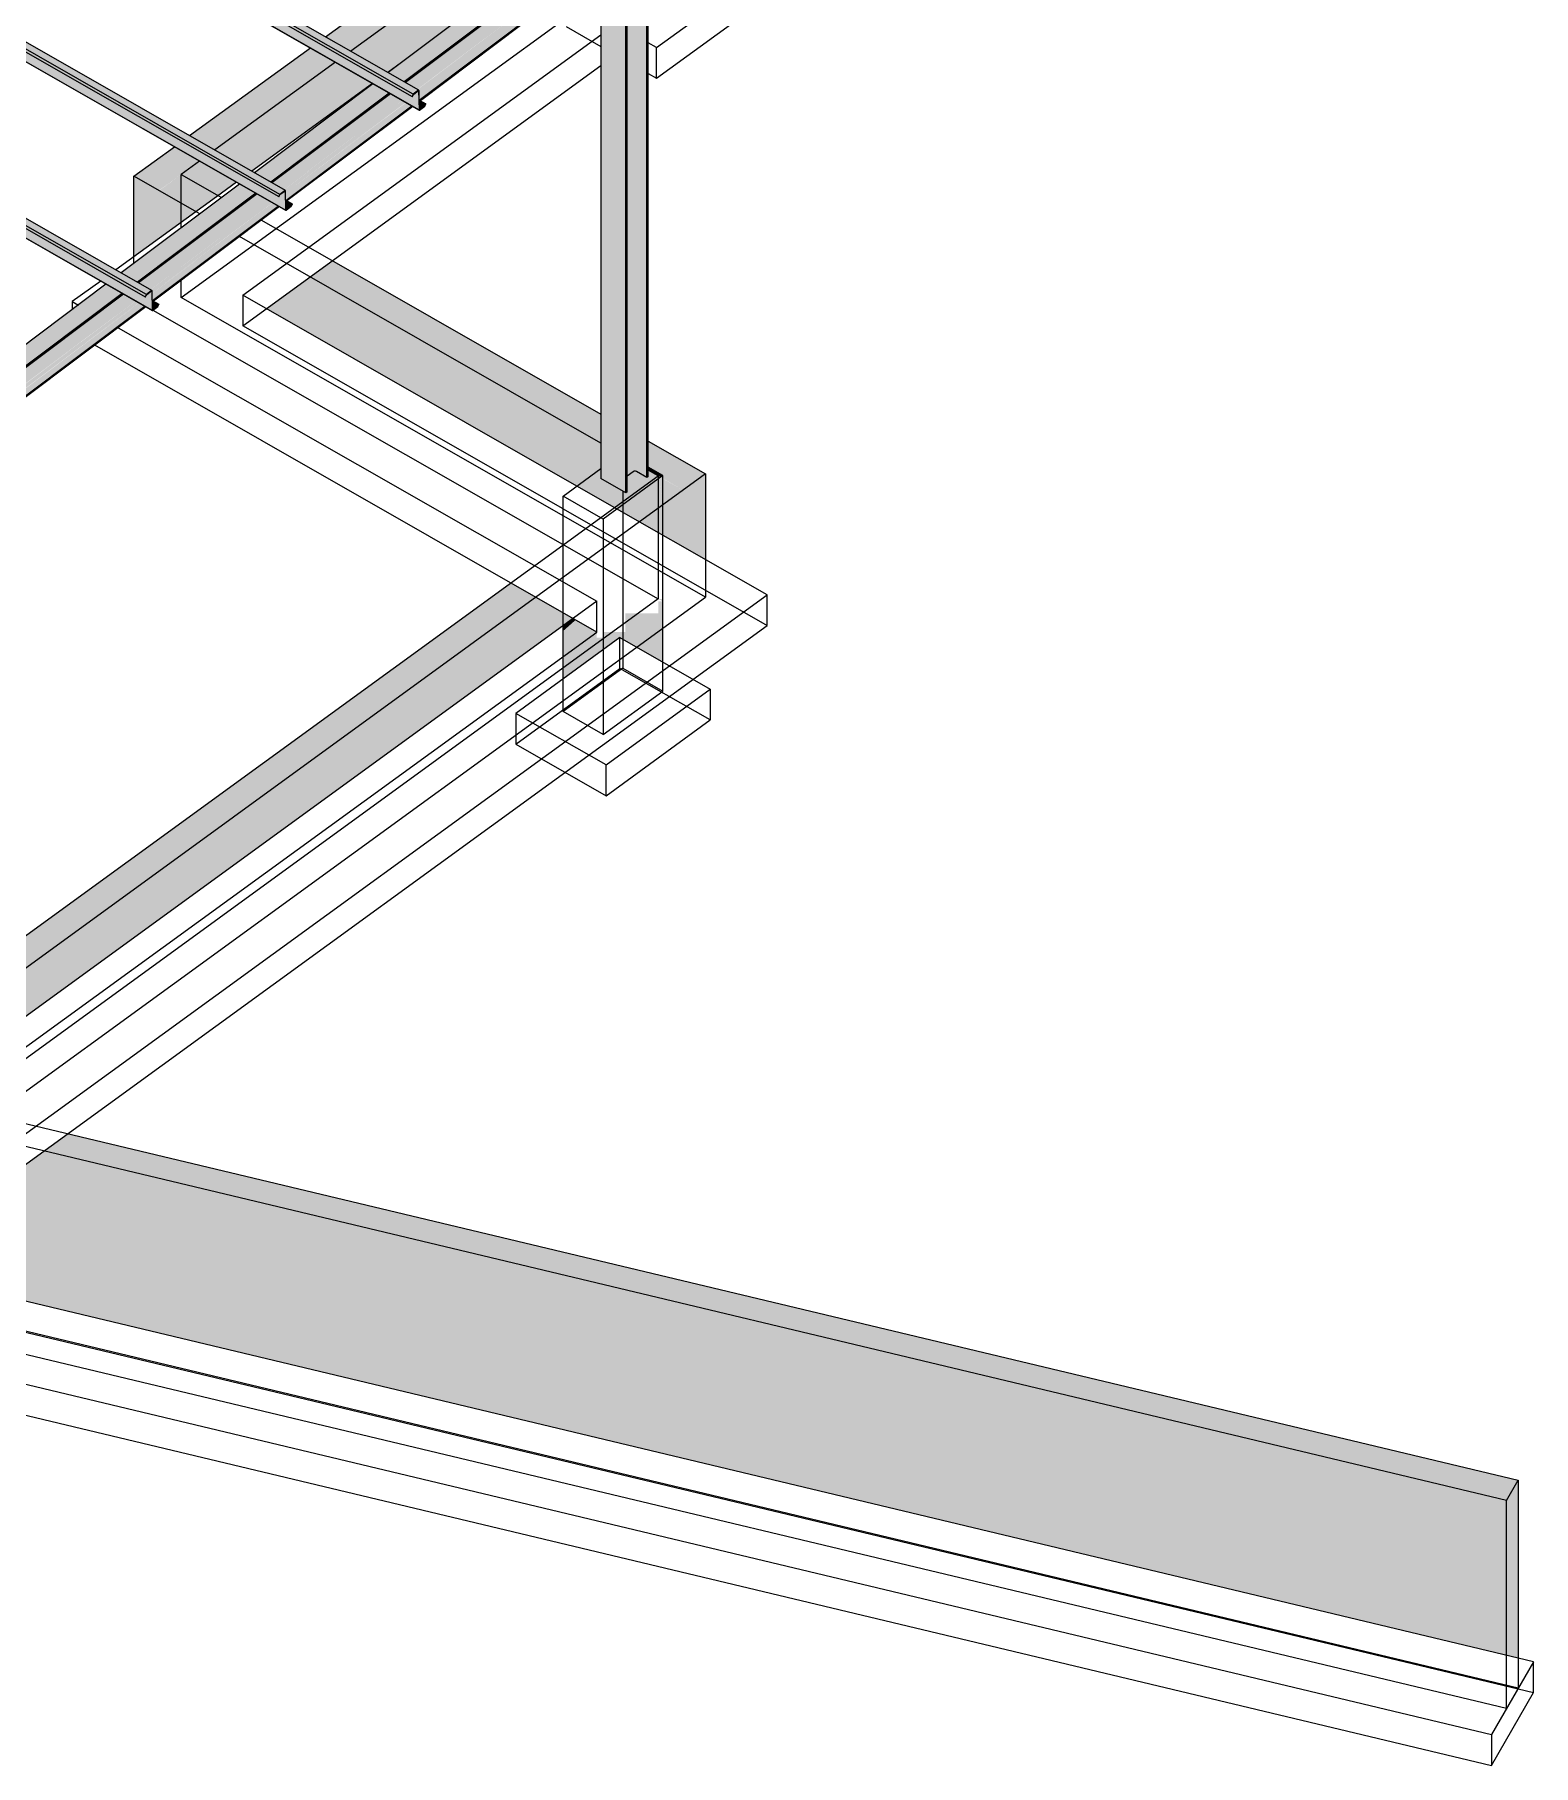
# Model space of a CAD drawing. Header units: inches. Extents: x -6642 to -982, y -7245 to 4230.
# Drawn here: x -4872 to -4425, y -7245 to -6729 of the extents above; entities that cross this region are included whole.
import ezdxf

# ---------------------------------------------------------------- set-up
doc = ezdxf.new("R2010")
doc.units = ezdxf.units.IN
doc.header["$MEASUREMENT"] = 0
for name, color, linetype, lineweight in [('S-BEAM', 12, 'Continuous', 9), ('S-COLS', 52, 'Continuous', 9), ('S-FNDN', 32, 'Continuous', 9)]:
    doc.layers.add(name, color=color, linetype=linetype, lineweight=lineweight)

# ---------------------------------------------------------------- blocks, each defined once
blk = doc.blocks.new('Z-Girder - Z-Girder-V4-STRUCTURAL SCHEMATIC  - 3D - 1')
at = {"layer": 'S-BEAM'}
for points in [[(-4838.98, -6807.14), (-4838.67, -6806.47), (-6320.04, -5959.9), (-6320.35, -5960.57), (-4839.15, -6807.04)], [(-4838.67, -6806.47), (-4837.1, -6805.29), (-6318.52, -5958.76), (-6320.04, -5959.9), (-4842.76, -6804.13)], [(-4836.94, -6811.16), (-4837.12, -6805.39), (-4838.67, -6806.6), (-4838.98, -6807.14), (-6318.36, -5961.71), (-6318.31, -5964.59), (-4838.15, -6810.46)], [(-4837.1, -6805.29), (-4837.1, -6805.22), (-4838.67, -6804.39)], [(-4836.9, -6811.22), (-4837.05, -6811.09), (-4836.94, -6811.2)], [(-4835.27, -6809.96), (-4834.98, -6809.33), (-4836.92, -6808.23), (-4836.81, -6809.08), (-4836.54, -6809.23)], [(-4836.81, -6811.11), (-4835.27, -6809.96), (-4836.9, -6809.03), (-4836.85, -6811.09)]]:
    blk.add_hatch(color=256, dxfattribs=at).paths.add_polyline_path(points, flags=0)
h = blk.add_hatch(color=256, dxfattribs=at)
h.paths.add_polyline_path([(-4836.82, -6811.2), (-4835.21, -6809.96), (-4835.27, -6809.96), (-4836.81, -6811.12)], flags=0)
h.paths.add_polyline_path([(-4836.94, -6811.16), (-4836.86, -6811.08), (-4836.94, -6811.12)], flags=0)
h.paths.add_polyline_path([(-4838.92, -6807.15), (-4838.55, -6806.47), (-4838.77, -6806.7), (-4838.98, -6807.14)], flags=0)
for p, q in [((-6320.35, -5960.57), (-4838.98, -6807.14)), ((-4838.67, -6806.47), (-6320.04, -5959.9)), ((-4837, -6805.27), (-6318.56, -5958.59)), ((-6318.47, -5964.54), (-4836.9, -6811.22)), ((-6318.31, -5964.59), (-4836.94, -6811.16)), ((-4838.67, -6806.47), (-4838.98, -6807.14)), ((-4838.98, -6807.14), (-4838.92, -6807.15)), ((-4838.92, -6807.15), (-4838.63, -6806.53)), ((-4837.1, -6805.29), (-4838.67, -6806.47)), ((-4838.63, -6806.53), (-4837.09, -6805.37)), ((-4837.04, -6805.39), (-4836.94, -6811.16)), ((-4836.86, -6811.09), (-4836.97, -6805.34)), ((-4836.94, -6811.14), (-4836.82, -6811.2)), ((-4836.92, -6808.2), (-4834.93, -6809.34)), ((-4836.92, -6808.23), (-4834.98, -6809.33)), ((-4836.9, -6809.03), (-4835.27, -6809.96)), ((-4836.82, -6811.2), (-4835.24, -6810.02)), ((-4835.27, -6809.96), (-4836.81, -6811.11)), ((-4834.98, -6809.33), (-4835.27, -6809.96)), ((-4835.24, -6810.02), (-4834.93, -6809.34)), ((-4834.93, -6809.34), (-4834.98, -6809.33))]:
    blk.add_line(p, q, dxfattribs=at)
for points in [[(-4836.97, -6805.34, 0), (-4837.01, -6805.27, 0), (-4837.1, -6805.29, 0)], [(-4837.09, -6805.37, 0), (-4837.06, -6805.36, 0), (-4837.05, -6805.36, 0)], [(-4836.94, -6811.16, 0), (-4836.9, -6811.22, 0), (-4836.82, -6811.2, 0)], [(-4836.81, -6811.11, 0), (-4836.85, -6811.12, 0), (-4836.86, -6811.09, 0)]]:
    blk.add_polyline3d(points, dxfattribs=at)
blk = doc.blocks.new('Z-Girder - Z-Girder-V3-STRUCTURAL SCHEMATIC  - 3D - 1')
at = {"layer": 'S-BEAM'}
for points in [[(-4878.78, -6837.02), (-4878.47, -6836.35), (-6359.84, -5989.78), (-6360.15, -5990.45), (-4878.95, -6836.92)], [(-4878.47, -6836.35), (-4876.9, -6835.17), (-6358.32, -5988.64), (-6359.84, -5989.78), (-4878.96, -6836.07)], [(-4876.74, -6841.04), (-4876.92, -6835.27), (-4878.47, -6836.48), (-4878.78, -6837.02), (-6358.16, -5991.59), (-6358.11, -5994.47), (-4876.9, -6840.95)], [(-4876.9, -6835.17), (-4876.9, -6835.09), (-4878.47, -6834.27)], [(-4875.07, -6839.84), (-4874.78, -6839.21), (-4876.72, -6838.11), (-4876.61, -6838.96), (-4876.34, -6839.11)], [(-4876.61, -6840.99), (-4875.07, -6839.84), (-4876.7, -6838.91), (-4876.65, -6840.97)], [(-4876.7, -6841.1), (-4876.85, -6840.97), (-4876.74, -6841.08)]]:
    blk.add_hatch(color=256, dxfattribs=at).paths.add_polyline_path(points, flags=0)
h = blk.add_hatch(color=256, dxfattribs=at)
h.paths.add_polyline_path([(-4876.62, -6841.08), (-4875.01, -6839.84), (-4875.07, -6839.84), (-4876.61, -6841)], flags=0)
h.paths.add_polyline_path([(-4876.74, -6841.04), (-4876.66, -6840.96), (-4876.74, -6841)], flags=0)
h.paths.add_polyline_path([(-4878.72, -6837.03), (-4878.35, -6836.35), (-4878.53, -6836.49), (-4878.78, -6837.02)], flags=0)
for p, q in [((-6360.15, -5990.45), (-4878.78, -6837.02)), ((-4878.47, -6836.35), (-6359.84, -5989.78)), ((-4876.8, -6835.15), (-6358.36, -5988.47)), ((-6358.27, -5994.42), (-4876.7, -6841.1)), ((-6358.11, -5994.47), (-4876.74, -6841.04)), ((-4878.47, -6836.35), (-4878.78, -6837.02)), ((-4878.78, -6837.02), (-4878.72, -6837.03)), ((-4878.72, -6837.03), (-4878.43, -6836.41)), ((-4876.9, -6835.17), (-4878.47, -6836.35)), ((-4878.43, -6836.41), (-4876.89, -6835.25)), ((-4876.84, -6835.27), (-4876.74, -6841.04)), ((-4876.66, -6840.97), (-4876.77, -6835.22)), ((-4876.72, -6838.08), (-4874.73, -6839.22)), ((-4876.72, -6838.11), (-4874.78, -6839.21)), ((-4876.7, -6838.91), (-4875.07, -6839.84)), ((-4876.74, -6841.02), (-4876.62, -6841.08)), ((-4876.62, -6841.08), (-4875.04, -6839.89)), ((-4875.07, -6839.84), (-4876.61, -6840.99)), ((-4874.78, -6839.21), (-4875.07, -6839.84)), ((-4875.04, -6839.89), (-4874.73, -6839.22)), ((-4874.73, -6839.22), (-4874.78, -6839.21))]:
    blk.add_line(p, q, dxfattribs=at)
for points in [[(-4876.77, -6835.22, 0), (-4876.81, -6835.15, 0), (-4876.9, -6835.17, 0)], [(-4876.89, -6835.25, 0), (-4876.86, -6835.24, 0), (-4876.85, -6835.24, 0)], [(-4876.74, -6841.04, 0), (-4876.7, -6841.1, 0), (-4876.62, -6841.08, 0)], [(-4876.61, -6840.99, 0), (-4876.65, -6841, 0), (-4876.66, -6840.97, 0)]]:
    blk.add_polyline3d(points, dxfattribs=at)
blk = doc.blocks.new('Z-Girder - Z-Girder-V5-STRUCTURAL SCHEMATIC  - 3D - 1')
at = {"layer": 'S-BEAM'}
for points in [[(-4759.06, -6746.71), (-4757.49, -6745.53), (-6238.93, -5899.01), (-6240.44, -5900.14), (-4769.28, -6740.87)], [(-4759.38, -6747.38), (-4759.06, -6746.71), (-6240.44, -5900.14), (-6240.75, -5900.82), (-4760.56, -6746.71)], [(-4757.33, -6751.4), (-4757.52, -6745.63), (-4759.06, -6746.84), (-4759.38, -6747.38), (-6238.76, -5901.95), (-6238.71, -5904.83), (-4757.74, -6751.17)], [(-4757.49, -6745.53), (-4757.49, -6745.46), (-4759.06, -6744.63)], [(-4757.3, -6751.46), (-4757.45, -6751.33), (-4757.33, -6751.44)], [(-4755.67, -6750.2), (-4755.38, -6749.57), (-4757.31, -6748.47), (-4757.21, -6749.32), (-4756.13, -6749.94)], [(-4757.21, -6751.36), (-4755.67, -6750.2), (-4757.3, -6749.27), (-4757.25, -6751.33)]]:
    blk.add_hatch(color=256, dxfattribs=at).paths.add_polyline_path(points, flags=0)
h = blk.add_hatch(color=256, dxfattribs=at)
h.paths.add_polyline_path([(-4757.22, -6751.45), (-4755.61, -6750.2), (-4755.67, -6750.2), (-4757.21, -6751.36)], flags=0)
h.paths.add_polyline_path([(-4757.33, -6751.4), (-4757.26, -6751.33), (-4757.34, -6751.36)], flags=0)
h.paths.add_polyline_path([(-4759.32, -6747.4), (-4758.95, -6746.71), (-4759.09, -6746.77), (-4759.38, -6747.38)], flags=0)
for p, q in [((-4757.4, -6745.51), (-6238.93, -5898.85)), ((-6240.75, -5900.82), (-4759.38, -6747.38)), ((-4759.06, -6746.71), (-6240.44, -5900.14)), ((-6238.93, -5904.74), (-4757.3, -6751.46)), ((-6238.71, -5904.83), (-4757.33, -6751.4)), ((-4757.49, -6745.53), (-4759.06, -6746.71)), ((-4759.03, -6746.77), (-4757.49, -6745.61)), ((-4757.44, -6745.63), (-4757.33, -6751.4)), ((-4757.26, -6751.33), (-4757.37, -6745.58)), ((-4759.06, -6746.71), (-4759.38, -6747.38)), ((-4759.38, -6747.38), (-4759.32, -6747.4)), ((-4759.32, -6747.4), (-4759.03, -6746.77)), ((-4757.33, -6751.38), (-4757.22, -6751.45)), ((-4757.32, -6748.45), (-4755.33, -6749.58)), ((-4757.31, -6748.47), (-4755.38, -6749.57)), ((-4757.3, -6749.27), (-4755.67, -6750.2)), ((-4757.22, -6751.45), (-4755.64, -6750.26)), ((-4755.67, -6750.2), (-4757.21, -6751.36)), ((-4755.38, -6749.57), (-4755.67, -6750.2)), ((-4755.64, -6750.26), (-4755.33, -6749.58)), ((-4755.33, -6749.58), (-4755.38, -6749.57))]:
    blk.add_line(p, q, dxfattribs=at)
for points in [[(-4757.37, -6745.58, 0), (-4757.41, -6745.51, 0), (-4757.49, -6745.53, 0)], [(-4757.49, -6745.61, 0), (-4757.46, -6745.6, 0), (-4757.45, -6745.61, 0)], [(-4757.33, -6751.4, 0), (-4757.3, -6751.46, 0), (-4757.22, -6751.45, 0)], [(-4757.21, -6751.36, 0), (-4757.25, -6751.36, 0), (-4757.26, -6751.33, 0)]]:
    blk.add_polyline3d(points, dxfattribs=at)
blk = doc.blocks.new('W-Wide Flange - GIRDER - T_B_D_ - 2-1597227-STRUCTURAL SCHEMATIC  - 3D - 1')
at = {"layer": 'S-BEAM'}
h = blk.add_hatch(color=256, dxfattribs=at)
h.paths.add_polyline_path([(-4930.68, -6869.85), (-4925.4, -6865.89), (-4930.26, -6863.11), (-4935.54, -6867.08), (-4930.92, -6869.72)], flags=0)
h.paths.add_polyline_path([(-4920.95, -6862.54), (-4885.6, -6836.01), (-4890.46, -6833.24), (-4925.8, -6859.77), (-4922.26, -6861.79)], flags=0)
h.paths.add_polyline_path([(-4881.15, -6832.66), (-4845.8, -6806.13), (-4850.66, -6803.36), (-4886, -6829.89), (-4882.46, -6831.91)], flags=0)
h.paths.add_polyline_path([(-4841.35, -6802.79), (-4806.02, -6776.24), (-4810.86, -6773.48), (-4846.2, -6800.01), (-4842.76, -6801.98)], flags=0)
h.paths.add_polyline_path([(-4801.55, -6772.91), (-4766.2, -6746.37), (-4771.06, -6743.6), (-4806.4, -6770.13), (-4802.86, -6772.16)], flags=0)
h.paths.add_polyline_path([(-4761.75, -6743.03), (-4726.4, -6716.49), (-4731.26, -6713.72), (-4766.6, -6740.25), (-4763.06, -6742.28)], flags=0)
h.paths.add_polyline_path([(-4721.95, -6713.15), (-4688.56, -6688.08), (-4693.41, -6685.31), (-4726.8, -6710.37), (-4723.26, -6712.4)], flags=0)
h = blk.add_hatch(color=256, dxfattribs=at)
h.paths.add_polyline_path([(-4930.39, -6870.07), (-4925.07, -6866.08), (-4925.4, -6865.89), (-4930.68, -6869.85), (-4930.6, -6869.95)], flags=0)
h.paths.add_polyline_path([(-4920.61, -6862.73), (-4885.27, -6836.2), (-4885.6, -6836.01), (-4920.95, -6862.54)], flags=0)
h.paths.add_polyline_path([(-4880.81, -6832.85), (-4845.47, -6806.32), (-4845.8, -6806.13), (-4881.15, -6832.66)], flags=0)
h.paths.add_polyline_path([(-4841.01, -6802.98), (-4805.67, -6776.44), (-4806.02, -6776.27), (-4841.35, -6802.79)], flags=0)
h.paths.add_polyline_path([(-4801.21, -6773.1), (-4765.87, -6746.56), (-4766.2, -6746.37), (-4801.55, -6772.91)], flags=0)
h.paths.add_polyline_path([(-4761.41, -6743.22), (-4726.07, -6716.68), (-4726.4, -6716.49), (-4761.75, -6743.03)], flags=0)
h.paths.add_polyline_path([(-4721.61, -6713.34), (-4696.95, -6694.82), (-4696.95, -6694.38), (-4721.95, -6713.15)], flags=0)
h.paths.add_polyline_path([(-4696.95, -6694.38), (-4696.58, -6694.11), (-4696.25, -6694.3), (-4690.7, -6690.13), (-4690.7, -6689.84), (-4690.33, -6689.57), (-4690.12, -6689.69), (-4688.55, -6688.52), (-4688.56, -6688.08), (-4695.8, -6693.52)], flags=0)
h = blk.add_hatch(color=256, dxfattribs=at)
h.paths.add_polyline_path([(-4929.28, -6873.96), (-4921.5, -6868.12), (-4925.07, -6866.08), (-4930.39, -6870.07), (-4929.28, -6870.7), (-4929.28, -6873.79)], flags=0)
h.paths.add_polyline_path([(-4917.05, -6864.77), (-4881.77, -6838.2), (-4885.27, -6836.2), (-4920.61, -6862.73), (-4917.16, -6864.71)], flags=0)
h.paths.add_polyline_path([(-4877.24, -6834.89), (-4841.92, -6808.35), (-4845.47, -6806.32), (-4880.81, -6832.85), (-4877.31, -6834.86)], flags=0)
h.paths.add_polyline_path([(-4837.44, -6805.02), (-4802.1, -6778.48), (-4805.67, -6776.44), (-4841.01, -6802.98), (-4837.46, -6805.01)], flags=0)
h.paths.add_polyline_path([(-4797.64, -6775.14), (-4762.3, -6748.6), (-4765.87, -6746.56), (-4801.21, -6773.1), (-4798.77, -6774.49)], flags=0)
h.paths.add_polyline_path([(-4757.84, -6745.26), (-4722.5, -6718.72), (-4726.07, -6716.68), (-4761.41, -6743.22), (-4759.06, -6744.56)], flags=0)
h.paths.add_polyline_path([(-4718.04, -6715.38), (-4699.25, -6701.27), (-4699.25, -6696.55), (-4721.61, -6713.34), (-4719.26, -6714.68)], flags=0)
h = blk.add_hatch(color=256, dxfattribs=at)
h.paths.add_polyline_path([(-4929.28, -6877.62), (-4918.74, -6869.7), (-4920.44, -6868.73), (-4929.28, -6875.37), (-4929.28, -6877.57)], flags=0)
h.paths.add_polyline_path([(-4916.46, -6867.99), (-4878.94, -6839.82), (-4880.64, -6838.85), (-4916.56, -6865.81), (-4916.5, -6867.97)], flags=0)
h.paths.add_polyline_path([(-4876.66, -6838.11), (-4839.14, -6809.94), (-4840.84, -6808.97), (-4876.75, -6836.03), (-4876.7, -6838.09)], flags=0)
h.paths.add_polyline_path([(-4836.86, -6808.23), (-4799.34, -6780.06), (-4801.04, -6779.09), (-4836.95, -6806.08), (-4836.9, -6808.21)], flags=0)
h.paths.add_polyline_path([(-4797.06, -6778.36), (-4759.53, -6750.18), (-4761.24, -6749.21), (-4797.15, -6776.17), (-4797.1, -6778.34)], flags=0)
h.paths.add_polyline_path([(-4757.26, -6748.48), (-4719.73, -6720.3), (-4721.44, -6719.33), (-4757.35, -6746.29), (-4757.3, -6748.46)], flags=0)
h.paths.add_polyline_path([(-4717.46, -6718.6), (-4696.95, -6703.2), (-4698.65, -6702.22), (-4717.55, -6716.41), (-4717.5, -6718.58)], flags=0)
h.paths.add_polyline_path([(-4695.27, -6701.93), (-4690.76, -6698.47), (-4692.4, -6697.53), (-4695.27, -6699.68)], flags=0)
h.paths.add_polyline_path([(-4689.01, -6697.24), (-4688.4, -6696.78), (-4689.01, -6696.43)], flags=0)
h = blk.add_hatch(color=256, dxfattribs=at)
h.paths.add_polyline_path([(-4929.28, -6878.06), (-4918.47, -6869.85), (-4918.76, -6869.72), (-4929.28, -6877.62)], flags=0)
h.paths.add_polyline_path([(-4916.13, -6868.18), (-4878.6, -6840.01), (-4878.96, -6839.84), (-4916.41, -6868.02), (-4916.24, -6868.12)], flags=0)
h.paths.add_polyline_path([(-4876.33, -6838.3), (-4838.8, -6810.13), (-4839.16, -6809.96), (-4876.61, -6838.14)], flags=0)
h.paths.add_polyline_path([(-4836.53, -6808.42), (-4799, -6780.25), (-4799.36, -6780.08), (-4836.81, -6808.26)], flags=0)
h.paths.add_polyline_path([(-4796.73, -6778.55), (-4759.2, -6750.37), (-4759.56, -6750.2), (-4797.01, -6778.38)], flags=0)
h.paths.add_polyline_path([(-4756.93, -6748.67), (-4719.4, -6720.49), (-4719.76, -6720.32), (-4757.21, -6748.51)], flags=0)
h.paths.add_polyline_path([(-4717.13, -6718.79), (-4696.95, -6703.64), (-4696.95, -6703.2), (-4717.41, -6718.63)], flags=0)
h.paths.add_polyline_path([(-4695.27, -6702.37), (-4690.7, -6698.94), (-4690.76, -6698.55), (-4695.27, -6701.93)], flags=0)
h.paths.add_polyline_path([(-4689.01, -6697.68), (-4688.39, -6697.21), (-4688.4, -6696.78), (-4689.01, -6697.24)], flags=0)
h = blk.add_hatch(color=256, dxfattribs=at)
h.paths.add_polyline_path([(-4929.28, -6875.37), (-4920.44, -6868.73), (-4921.5, -6868.12), (-4929.28, -6873.96), (-4929.28, -6875.14)], flags=0)
h.paths.add_polyline_path([(-4916.56, -6865.81), (-4880.64, -6838.85), (-4881.7, -6838.24), (-4917.05, -6864.77), (-4916.7, -6865.05), (-4916.61, -6865.13), (-4916.57, -6865.19), (-4916.56, -6865.61)], flags=0)
h.paths.add_polyline_path([(-4876.76, -6835.93), (-4840.87, -6808.95), (-4841.9, -6808.36), (-4877.17, -6834.94), (-4876.9, -6835.17), (-4876.81, -6835.25), (-4876.77, -6835.31), (-4876.76, -6835.82)], flags=0)
h.paths.add_polyline_path([(-4836.96, -6806.05), (-4801.07, -6779.07), (-4802.1, -6778.48), (-4837.42, -6805.03), (-4837.1, -6805.29), (-4837.01, -6805.37), (-4836.97, -6805.44), (-4836.96, -6806.02)], flags=0)
h.paths.add_polyline_path([(-4797.15, -6776.17), (-4761.32, -6749.16), (-4762.3, -6748.6), (-4797.61, -6775.15), (-4797.29, -6775.41), (-4797.2, -6775.49), (-4797.17, -6775.56), (-4797.16, -6776.13)], flags=0)
h.paths.add_polyline_path([(-4757.35, -6746.29), (-4721.44, -6719.33), (-4722.5, -6718.72), (-4757.77, -6745.3), (-4757.49, -6745.53), (-4757.41, -6745.61), (-4757.37, -6745.68), (-4757.36, -6746.18)], flags=0)
h.paths.add_polyline_path([(-4717.55, -6716.41), (-4698.65, -6702.22), (-4699.12, -6701.67), (-4699.25, -6701.27), (-4718.04, -6715.38), (-4717.69, -6715.66), (-4717.61, -6715.73), (-4717.57, -6715.8), (-4717.56, -6716.23)], flags=0)
h.paths.add_polyline_path([(-4695.27, -6699.68), (-4692.4, -6697.53), (-4692.8, -6697.24), (-4693.05, -6697.11), (-4693.23, -6696.96), (-4693.52, -6696.97), (-4695.27, -6698.28), (-4695.27, -6699.46)], flags=0)
blk.add_hatch(color=256, dxfattribs=at).paths.add_polyline_path([(-4930.68, -6870.01), (-4930.68, -6869.85), (-4935.54, -6867.13), (-4935.53, -6867.23), (-4930.68, -6870.01)], flags=0)
for p, q in [((-4693.41, -6685.31), (-4726.8, -6710.37)), ((-4688.56, -6688.08), (-4721.95, -6713.15)), ((-4693.41, -6685.31), (-4688.56, -6688.08)), ((-4688.55, -6688.52), (-4690.12, -6689.69)), ((-4688.56, -6688.08), (-4688.55, -6688.52)), ((-4690.7, -6690.13), (-4696.25, -6694.3)), ((-4696.95, -6694.82), (-4721.61, -6713.34)), ((-4695.27, -6701.93), (-4690.7, -6698.5)), ((-4690.7, -6698.94), (-4695.27, -6702.37)), ((-4689.01, -6696.43), (-4688.4, -6696.78)), ((-4689.01, -6697.24), (-4688.4, -6696.78)), ((-4688.39, -6697.21), (-4689.01, -6697.68)), ((-4688.4, -6696.78), (-4688.39, -6697.21)), ((-4717.48, -6718.61), (-4696.95, -6703.2)), ((-4696.95, -6703.64), (-4717.15, -6718.8)), ((-4731.32, -6713.77), (-4766.6, -6740.25)), ((-4726.47, -6716.54), (-4761.75, -6743.03)), ((-4726.07, -6716.68), (-4761.41, -6743.22)), ((-4757.28, -6748.49), (-4719.73, -6720.3)), ((-4719.4, -6720.49), (-4756.95, -6748.68)), ((-4771.12, -6743.65), (-4806.4, -6770.13)), ((-4766.27, -6746.42), (-4801.55, -6772.91)), ((-4765.87, -6746.56), (-4801.21, -6773.1)), ((-4797.08, -6778.37), (-4759.53, -6750.18)), ((-4759.2, -6750.37), (-4796.75, -6778.56)), ((-4810.92, -6773.53), (-4846.2, -6800.01)), ((-4806.02, -6776.27), (-4841.35, -6802.79)), ((-4805.67, -6776.44), (-4841.01, -6802.98)), ((-4836.88, -6808.25), (-4799.34, -6780.06)), ((-4799, -6780.25), (-4836.55, -6808.44)), ((-4850.72, -6803.41), (-4886, -6829.89)), ((-4845.87, -6806.18), (-4881.15, -6832.66)), ((-4845.47, -6806.32), (-4880.81, -6832.85)), ((-4876.68, -6838.13), (-4839.14, -6809.94)), ((-4838.8, -6810.13), (-4876.35, -6838.32)), ((-4890.52, -6833.29), (-4925.8, -6859.77)), ((-4885.68, -6836.07), (-4920.95, -6862.54)), ((-4885.27, -6836.2), (-4920.61, -6862.73)), ((-4916.48, -6868), (-4878.94, -6839.82)), ((-4878.6, -6840.01), (-4916.15, -6868.19)), ((-4930.32, -6863.16), (-4935.54, -6867.08)), ((-4930.68, -6869.85), (-4935.54, -6867.08)), ((-4935.54, -6867.08), (-4935.53, -6867.23)), ((-4925.47, -6865.94), (-4930.68, -6869.85)), ((-4930.68, -6870.01), (-4930.68, -6869.85)), ((-4925.07, -6866.08), (-4930.39, -6870.07)), ((-4929.28, -6877.62), (-4918.74, -6869.7)), ((-4918.4, -6869.89), (-4929.28, -6878.06))]:
    blk.add_line(p, q, dxfattribs=at)

msp = doc.modelspace()

# ---------------------------------------------------------------- hatches: boundary and pattern name
at = {"layer": 'S-COLS'}
h = msp.add_hatch(color=256, dxfattribs=at)
h.paths.add_polyline_path([(-4695.64, -6865.57), (-4695.66, -6695.12), (-4696.95, -6694.38), (-4697, -6694.86), (-4699.25, -6696.55), (-4699.16, -6701.54), (-4699.08, -6701.8), (-4698.65, -6702.22), (-4696.95, -6703.2), (-4696.95, -6703.64), (-4703.12, -6708.27), (-4703.12, -6861.29), (-4695.8, -6865.48)], flags=0)
h.paths.add_polyline_path([(-4703.12, -6692.6), (-4701.8, -6691.61), (-4703.12, -6690.86)], flags=0)
h = msp.add_hatch(color=256, dxfattribs=at)
h.paths.add_polyline_path([(-4695.27, -6860.61), (-4693.46, -6859.29), (-4693.46, -6701.02), (-4695.27, -6702.37), (-4695.27, -6860.52)], flags=0)
h.paths.add_polyline_path([(-4695.27, -6698.28), (-4693.46, -6696.92), (-4693.46, -6692.2), (-4696.25, -6694.3), (-4695.27, -6694.86), (-4695.27, -6698.28)], flags=0)
h = msp.add_hatch(color=256, dxfattribs=at)
h.paths.add_polyline_path([(-4693.46, -6859.29), (-4692.98, -6859.16), (-4692.64, -6859.2), (-4692.48, -6859.2), (-4692.49, -6700.29), (-4693.46, -6701.02), (-4693.46, -6859.16)], flags=0)
h.paths.add_polyline_path([(-4692.48, -6697.45), (-4692.48, -6691.47), (-4693.46, -6692.2), (-4693.46, -6696.93), (-4693.13, -6697.01), (-4692.96, -6697.21), (-4692.64, -6697.34), (-4692.49, -6697.45)], flags=0)
for points in [[(-4689.39, -6861.03), (-4689.39, -6690.59), (-4690.7, -6689.84), (-4690.76, -6690.17), (-4692.48, -6691.47), (-4692.4, -6697.53), (-4690.7, -6698.5), (-4690.76, -6698.99), (-4692.48, -6700.28), (-4692.48, -6859.26), (-4690, -6860.67)], [(-4689.39, -6861.03), (-4689.01, -6860.76), (-4689.01, -6690.32), (-4689.39, -6690.59), (-4689.39, -6860.65)], [(-4695.64, -6865.57), (-4695.27, -6865.3), (-4695.27, -6694.86), (-4695.64, -6695.13), (-4695.64, -6864.79)]]:
    msp.add_hatch(color=256, dxfattribs=at).paths.add_polyline_path(points, flags=0)
at = {"layer": 'S-FNDN', "transparency": 33554585}
h = msp.add_hatch(color=256, dxfattribs=at)
h.paths.add_polyline_path([(-4834.9, -6775.43), (-4822.81, -6766.64), (-4830.29, -6762.37), (-4842.38, -6771.15), (-4834.94, -6775.41)], flags=0)
h.paths.add_polyline_path([(-4818.27, -6763.35), (-4782.28, -6737.19), (-4789.76, -6732.91), (-4825.76, -6759.07), (-4818.74, -6763.08)], flags=0)
h.paths.add_polyline_path([(-4777.74, -6733.89), (-4741.74, -6707.73), (-4749.22, -6703.45), (-4785.22, -6729.61), (-4780.07, -6732.56)], flags=0)
h.paths.add_polyline_path([(-4737.2, -6704.43), (-4709.85, -6684.55), (-4717.34, -6680.28), (-4744.68, -6700.15), (-4741.4, -6702.03)], flags=0)
h = msp.add_hatch(color=256, dxfattribs=at)
h.paths.add_polyline_path([(-4817.2, -6776.93), (-4811.81, -6772.93), (-4822.81, -6766.64), (-4828.27, -6770.61), (-4817.8, -6776.59)], flags=0)
h.paths.add_polyline_path([(-4807.21, -6769.67), (-4771.21, -6743.51), (-4782.28, -6737.19), (-4818.27, -6763.35), (-4811.81, -6767.04)], flags=0)
h.paths.add_polyline_path([(-4766.67, -6740.21), (-4759.06, -6734.6), (-4731.26, -6713.72), (-4741.74, -6707.73), (-4777.74, -6733.89), (-4769.28, -6738.72)], flags=0)
h.paths.add_polyline_path([(-4726.8, -6710.37), (-4703.12, -6692.6), (-4703.12, -6690.86), (-4702.75, -6690.59), (-4701.44, -6691.34), (-4699.95, -6690.22), (-4709.85, -6684.55), (-4737.2, -6704.43), (-4732.54, -6707.09)], flags=0)
for points in [[(-4842.38, -6795.23), (-4834.9, -6789.79), (-4834.94, -6775.41), (-4842.38, -6771.15), (-4842.38, -6794.55)], [(-4834.9, -6789.79), (-4817.2, -6776.93), (-4828.27, -6770.61), (-4834.9, -6775.51), (-4834.9, -6786.55)], [(-4710.25, -6863.56), (-4703.12, -6858.38), (-4703.12, -6850.74), (-4789.84, -6801.19), (-4802.85, -6810.64), (-4713.7, -6861.59)], [(-4685.26, -6860.95), (-4684.61, -6860.46), (-4689.01, -6857.95), (-4689.01, -6858.8), (-4686.01, -6860.52)], [(-4684.61, -6878.21), (-4684.61, -6868.21), (-4685.86, -6861.37), (-4685.26, -6860.95), (-4686.01, -6860.52), (-4699.02, -6869.97), (-4686.01, -6877.41)], [(-4671.9, -6885.48), (-4671.9, -6859.97), (-4678.53, -6864.79), (-4678.53, -6881.69)], [(-4917.82, -7038.69), (-4722.5, -6896.74), (-4729.98, -6892.47), (-4918.57, -7029.52), (-4917.82, -7029.95), (-4917.82, -7038.49)], [(-4907.84, -7045.8), (-4714.41, -6905.23), (-4714.41, -6901.36), (-4722.5, -6896.74), (-4917.82, -7038.69), (-4917.82, -7043.41), (-4916.24, -7043.79)], [(-4714.41, -6906.84), (-4710.66, -6903.51), (-4711.43, -6903.07), (-4714.41, -6905.23)], [(-4684.61, -6916.09), (-4684.61, -6905.91), (-4692.44, -6911.61), (-4686.01, -6915.28)], [(-4433.06, -7166.14), (-4429.58, -7160.09), (-4862.13, -7056.72), (-4869.25, -7061.9), (-4437.58, -7165.06)], [(-4433.06, -7212.27), (-4433.06, -7166.14), (-4869.25, -7061.9), (-4908.86, -7090.68), (-4903.7, -7093.63), (-4903.7, -7099.79), (-4437.58, -7211.19)], [(-4429.58, -7213.1), (-4429.58, -7160.09), (-4433.06, -7166.14), (-4433.06, -7212.27)]]:
    msp.add_hatch(color=256, dxfattribs=at).paths.add_polyline_path(points, flags=0)
h = msp.add_hatch(color=256, dxfattribs=at)
h.paths.add_polyline_path([(-4678.53, -6864.79), (-4671.9, -6859.97), (-4689.01, -6850.19), (-4689.01, -6857.95), (-4684.61, -6860.52), (-4684.61, -6861.32), (-4680.48, -6863.68)], flags=0)
h.paths.add_polyline_path([(-4703.12, -6850.74), (-4703.12, -6842.13), (-4783.2, -6796.36), (-4789.84, -6801.19), (-4704.36, -6850.03)], flags=0)
h = msp.add_hatch(color=256, dxfattribs=at)
h.paths.add_polyline_path([(-4678.53, -6881.69), (-4678.53, -6864.79), (-4684.61, -6861.41), (-4684.61, -6878.21), (-4680.48, -6880.57)], flags=0)
h.paths.add_polyline_path([(-4699.02, -6869.97), (-4686.01, -6860.52), (-4689.01, -6858.8), (-4689.01, -6860.76), (-4689.39, -6861.03), (-4692.8, -6859.15), (-4693.31, -6859.23), (-4693.46, -6859.29), (-4695.27, -6860.61), (-4695.27, -6865.3), (-4695.64, -6865.57), (-4703.12, -6861.29), (-4703.12, -6858.38), (-4710.25, -6863.56), (-4702.44, -6868.02)], flags=0)
h = msp.add_hatch(color=256, dxfattribs=at)
h.paths.add_polyline_path([(-4702.44, -6912.41), (-4697.43, -6908.76), (-4692.44, -6911.61), (-4684.61, -6905.91), (-4684.61, -6898.02), (-4684.77, -6897.93), (-4686.01, -6897.93), (-4686.01, -6901.5), (-4695.8, -6901.5), (-4695.8, -6907.11), (-4702.44, -6907.11), (-4702.44, -6908.76)], flags=0)
h.paths.add_polyline_path([(-4684.61, -6861.32), (-4684.68, -6860.52), (-4685.26, -6860.95)], flags=0)
h = msp.add_hatch(color=256, dxfattribs=at)
h.paths.add_polyline_path([(-4684.61, -6898.02), (-4684.61, -6897.22), (-4686.01, -6897.22), (-4684.77, -6897.93)], flags=0)
h.paths.add_polyline_path([(-4684.61, -6868.21), (-4684.61, -6861.32), (-4685.3, -6860.97), (-4685.86, -6861.37), (-4685.23, -6864.79)], flags=0)
h = msp.add_hatch(color=256, dxfattribs=at)
h.paths.add_polyline_path([(-4714.41, -6921.1), (-4702.44, -6912.41), (-4702.44, -6908.76), (-4704.36, -6908.76), (-4704.36, -6907.11), (-4710.66, -6903.51), (-4714.41, -6906.84), (-4714.41, -6908.76)], flags=0)
h.paths.add_polyline_path([(-4714.41, -6905.23), (-4711.43, -6903.07), (-4714.41, -6901.36)], flags=0)

# ---------------------------------------------------------------- linework, layer by layer
at = {"layer": 'S-COLS'}
for p, q in [((-4689.39, -6861.03), (-4689.39, -6690.59)), ((-4689.01, -6860.76), (-4689.01, -6690.32)), ((-4695.64, -6865.57), (-4695.64, -6695.13)), ((-4695.27, -6865.3), (-4695.27, -6694.86)), ((-4703.12, -6708.27), (-4703.12, -6861.29)), ((-4693.46, -6859.29), (-4695.27, -6860.61)), ((-4689.39, -6861.03), (-4692.48, -6859.26)), ((-4695.64, -6865.57), (-4703.12, -6861.29)), ((-4689.01, -6860.76), (-4689.39, -6861.03)), ((-4695.27, -6865.3), (-4695.64, -6865.57))]:
    msp.add_line(p, q, dxfattribs=at)
msp.add_polyline3d([(-4692.48, -6859.26, 0), (-4692.8, -6859.15, 0), (-4693.16, -6859.17, 0), (-4693.46, -6859.29, 0)], dxfattribs=at)
at = {"layer": 'S-FNDN'}
for p, q in [((-4785.22, -6729.61), (-4749.22, -6703.45)), ((-4741.74, -6707.73), (-4777.74, -6733.89)), ((-4686.5, -6732.79), (-4655.4, -6710.18)), ((-4828.27, -6807.31), (-4703.12, -6716.36)), ((-4686.5, -6741.96), (-4655.4, -6719.36)), ((-4809.92, -6806.6), (-4703.12, -6728.99)), ((-4713.43, -6726.57), (-4703.12, -6732.46)), ((-4825.76, -6759.07), (-4789.76, -6732.91)), ((-4686.5, -6732.79), (-4689.01, -6731.35)), ((-4686.5, -6741.96), (-4686.5, -6732.79)), ((-4782.28, -6737.19), (-4818.27, -6763.35)), ((-4809.92, -6815.78), (-4703.12, -6738.17)), ((-4762.62, -6737.27), (-4766.67, -6740.21)), ((-4689.01, -6740.52), (-4686.5, -6741.96)), ((-4771.21, -6743.51), (-4807.21, -6769.67)), ((-4842.38, -6771.15), (-4830.29, -6762.37)), ((-4822.81, -6766.64), (-4828.27, -6770.61)), ((-4842.38, -6797.15), (-4842.38, -6771.15)), ((-4822.73, -6782.39), (-4842.38, -6771.15)), ((-4828.27, -6786.55), (-4828.27, -6770.61)), ((-4828.27, -6770.61), (-4816.21, -6777.5)), ((-4811.75, -6772.97), (-4817.7, -6777.29)), ((-4817.76, -6777.34), (-4847.75, -6799.13)), ((-4804.36, -6784.27), (-4703.12, -6842.13)), ((-4703.12, -6850.74), (-4810.87, -6789.16)), ((-4852.28, -6802.43), (-4860.74, -6808.57)), ((-4828.27, -6807.31), (-4828.27, -6802.22)), ((-4671.9, -6896.68), (-4828.27, -6807.31)), ((-4710.25, -6863.56), (-4809.92, -6806.6)), ((-4809.92, -6806.6), (-4809.92, -6815.78)), ((-4860.74, -6808.57), (-4858.95, -6809.59)), ((-4860.74, -6808.57), (-4860.74, -6810.92)), ((-4836.7, -6811.11), (-4686.01, -6897.22)), ((-4847.1, -6816.36), (-4704.36, -6897.93)), ((-4714.41, -6870.36), (-4809.92, -6815.78)), ((-4704.36, -6907.11), (-4854.04, -6821.57)), ((-4689.01, -6850.19), (-4671.9, -6859.97)), ((-4714.41, -6866.59), (-4703.12, -6858.38)), ((-4684.61, -6860.47), (-4689.01, -6857.95)), ((-4686.01, -6860.52), (-4689.01, -6858.8)), ((-4933, -7040.01), (-4686.01, -6860.52)), ((-4671.9, -6859.97), (-4922.71, -7042.25)), ((-4653.54, -6895.97), (-4710.25, -6863.56)), ((-4684.61, -6860.47), (-4702.44, -6873.43)), ((-4686.01, -6860.52), (-4686.01, -6897.22)), ((-4684.61, -6924.7), (-4684.61, -6860.47)), ((-4671.9, -6859.97), (-4671.9, -6896.68)), ((-4714.41, -6930.82), (-4714.41, -6866.59)), ((-4702.44, -6873.43), (-4714.41, -6866.59)), ((-4696.58, -6865.03), (-4696.58, -6917.86)), ((-4714.41, -6870.36), (-4653.54, -6905.14)), ((-4702.44, -6873.43), (-4702.44, -6937.66)), ((-4704.36, -6897.93), (-4939.63, -7068.91)), ((-4686.01, -6897.22), (-4933, -7076.71)), ((-4922.71, -7078.95), (-4671.9, -6896.68)), ((-4922.51, -7091.43), (-4653.54, -6895.97)), ((-4704.36, -6907.11), (-4704.36, -6897.93)), ((-4653.54, -6905.14), (-4653.54, -6895.97)), ((-4922.51, -7100.6), (-4653.54, -6905.14)), ((-4939.63, -7078.08), (-4704.36, -6907.11)), ((-4697.43, -6908.76), (-4728.53, -6931.36)), ((-4697.43, -6908.76), (-4670.49, -6924.15)), ((-4697.43, -6917.94), (-4697.43, -6908.76)), ((-4728.53, -6940.54), (-4697.43, -6917.94)), ((-4696.58, -6917.86), (-4714.41, -6930.82)), ((-4670.49, -6933.33), (-4697.43, -6917.94)), ((-4696.58, -6917.86), (-4684.61, -6924.7)), ((-4702.44, -6937.66), (-4684.61, -6924.7)), ((-4701.59, -6946.76), (-4670.49, -6924.15)), ((-4670.49, -6924.15), (-4670.49, -6933.33)), ((-4701.59, -6946.76), (-4728.53, -6931.36)), ((-4728.53, -6931.36), (-4728.53, -6940.54)), ((-4702.44, -6937.66), (-4714.41, -6930.82)), ((-4701.59, -6955.93), (-4670.49, -6933.33)), ((-4728.53, -6940.54), (-4701.59, -6955.93)), ((-4701.59, -6955.93), (-4701.59, -6946.76)), ((-4922.71, -7042.25), (-4429.58, -7160.09)), ((-4433.06, -7166.14), (-4929.83, -7047.42)), ((-4425.06, -7214.18), (-4926.86, -7094.26)), ((-4429.58, -7222.03), (-4933.66, -7101.57)), ((-4982.69, -7105.66), (-4437.58, -7235.93)), ((-4938.9, -7107.19), (-4433.06, -7228.07)), ((-4912.45, -7106.87), (-4425.06, -7223.35)), ((-4982.69, -7114.83), (-4437.58, -7245.11)), ((-4433.06, -7166.14), (-4429.58, -7160.09)), ((-4429.58, -7160.09), (-4429.58, -7222.03)), ((-4433.06, -7228.07), (-4433.06, -7166.14)), ((-4425.06, -7214.18), (-4437.58, -7235.93)), ((-4425.06, -7223.35), (-4425.06, -7214.18)), ((-4437.58, -7245.11), (-4425.06, -7223.35)), ((-4437.58, -7235.93), (-4437.58, -7245.11))]:
    msp.add_line(p, q, dxfattribs=at)

# ---------------------------------------------------------------- block references
at = {"layer": 'S-BEAM'}
for name, p in [('Z-Girder - Z-Girder-V5-STRUCTURAL SCHEMATIC  - 3D - 1', (0, 0)), ('Z-Girder - Z-Girder-V3-STRUCTURAL SCHEMATIC  - 3D - 1', (79.6, 59.76)), ('Z-Girder - Z-Girder-V4-STRUCTURAL SCHEMATIC  - 3D - 1', (0, 0)), ('W-Wide Flange - GIRDER - T_B_D_ - 2-1597227-STRUCTURAL SCHEMATIC  - 3D - 1', (0, 0))]:
    msp.add_blockref(name, p, dxfattribs=at)

doc.saveas('drawing.dxf')
